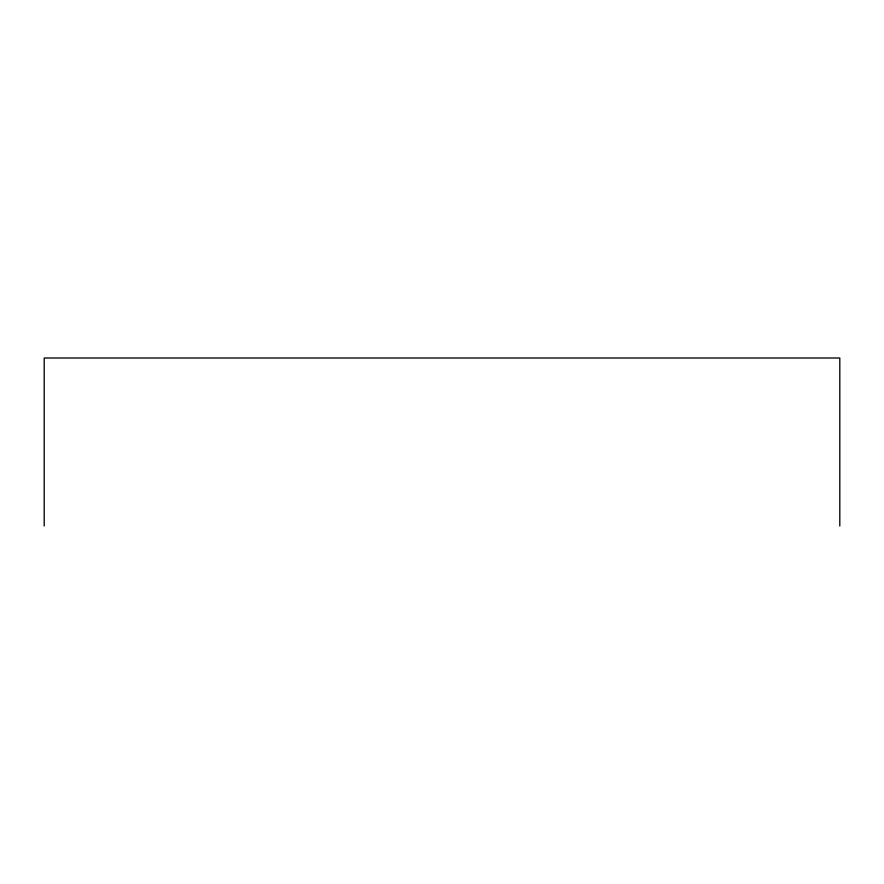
<?xml version="1.0" encoding="UTF-8"?>
<svg xmlns="http://www.w3.org/2000/svg" width="884" height="884" viewBox="0 0 884 884"><rect width="100%" height="100%" fill="white"/><g stroke="black" fill="none" stroke-linecap="round" stroke-linejoin="round"><path stroke-width="1.33" d="M839.8 525.991L839.8 358.009L44.2 358.009L44.2 525.991"/></g></svg>
